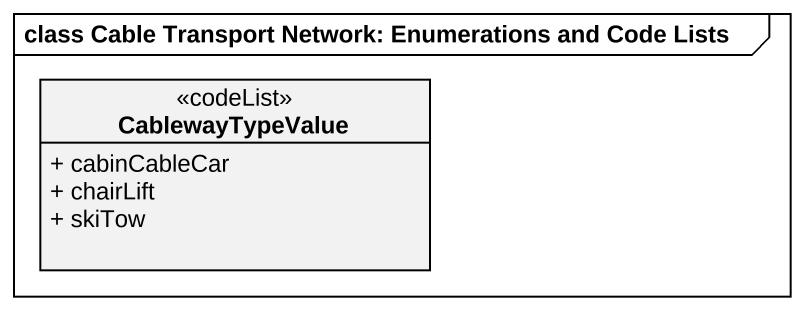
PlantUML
@startuml
mainframe class Cable Transport Network: Enumerations and Code Lists
hide circle
hide empty members
skinparam classAttributeIconSize 0
class CablewayTypeValue <<codeList>> {
  + cabinCableCar
  + chairLift
  + skiTow
}
@enduml
